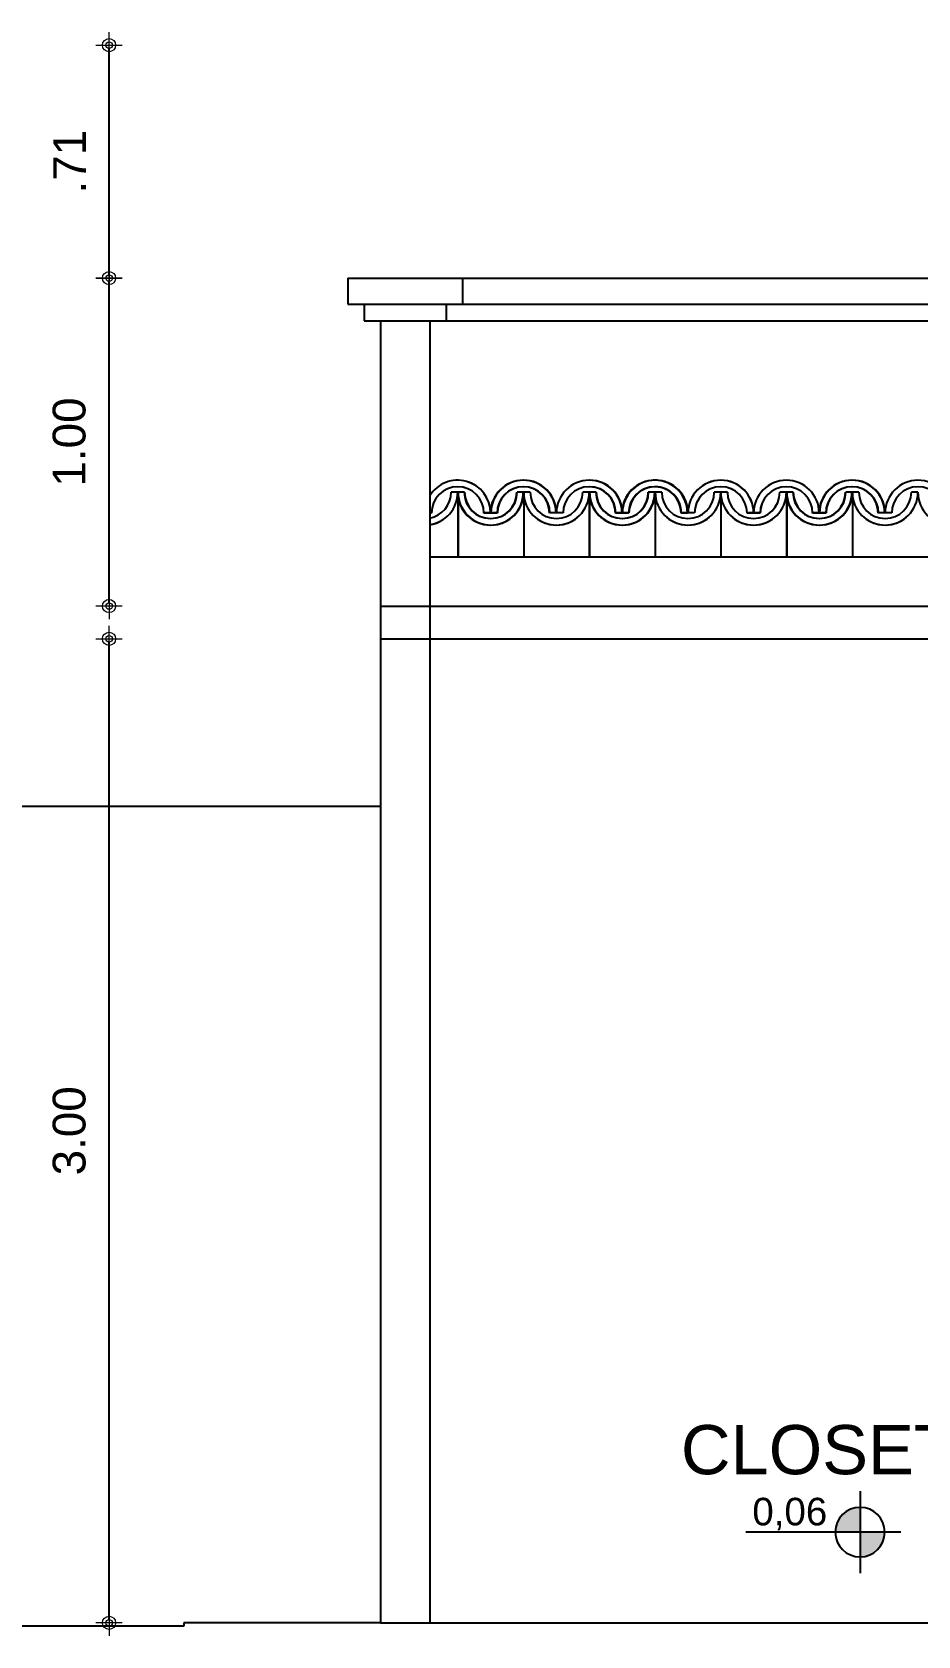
# Model space of a CAD drawing. Header units: millimetres. Extents: x 3724 to 8454, y 143 to 322.
# Drawn here: x 3736.615 to 3739.316, y 145.915 to 150.805 of the extents above; entities that cross this region are included whole.
import ezdxf

# ---------------------------------------------------------------- set-up
doc = ezdxf.new("R2010")
doc.units = ezdxf.units.MM
doc.header["$LTSCALE"] = 20
for name, color, linetype in [('A-PEN-08', 8, 'Continuous'), ('A-PEN-B', 5, 'Continuous'), ('A-PEN-C', 4, 'Continuous'), ('A-PEN-R', 1, 'Continuous'), ('BANHEIRO', 6, 'Continuous'), ('L-Texto', 30, 'Continuous'), ('NIVEIS', 1, 'Continuous')]:
    doc.layers.add(name, color=color, linetype=linetype)
doc.layers.add('COTAS', color=53, linetype='Continuous', lineweight=9)
doc.styles.add('CARIMBO_DADOS', font='arial.ttf', dxfattribs={"height": 0.1})
doc.styles.get("Standard").update_dxf_attribs({"font": 'ARIALUNI.TTF', "height": 0.3})
doc.styles.add('T20', font='PORT2', dxfattribs={"height": 0.2})
doc.styles.add('TEXT', font='arial.ttf')
doc.dimstyles.get("Standard").update_dxf_attribs({"dimtxt": 0.18, "dimasz": 0.18, "dimexe": 0.18, "dimexo": 0.0625, "dimgap": 0.09, "dimtad": 0, "dimtih": 1, "dimtoh": 1, "dimdec": 4, "dimzin": 0, "dimdsep": 46, "dimtxsty": 'Standard', "dimcen": 0.09, "dimadec": 0, "dimazin": 0, "dimtfac": 1, "dimtdec": 4, "dimtofl": 0, "dimtmove": 0, "dimatfit": 3, "dimfxl": 1, "dimtolj": 1, "dimtzin": 0, "dimarcsym": 0})

# ---------------------------------------------------------------- blocks, each defined once
blk = doc.blocks.new('cotas')
at = {"layer": 'L-Texto'}
h = blk.add_hatch(color=6, dxfattribs=at)
h.paths.add_polyline_path([(0.135, 0, 0.414214), (0, 0.135), (0, 0)])
h.paths.add_polyline_path([(0, 0), (-0.135, 0, 0.414214), (0, -0.135)])
for p, q in [((0, 0.2226), (0, -0.2226)), ((-0.2226, 0), (0.621, 0))]:
    blk.add_line(p, q, dxfattribs=at)
blk.add_circle((0, 0), 0.135, dxfattribs=at)
at = {"layer": 'L-Texto', "color": 6, "style": 'T20'}
blk.add_attdef('COTA', (0.1674, 0.0378), '', height=0.15, dxfattribs=at)
blk = doc.blocks.new('CIRCULOS')
at = {"layer": 'COTAS'}
for p, q in [((-4, 0), (4, 0)), ((0, 4), (0, -4))]:
    blk.add_line(p, q, dxfattribs=at)
for radius in [2, 1]:
    blk.add_circle((0, 0), radius, dxfattribs=at)
blk = doc.blocks.new('*D566')
at = {"layer": 'A-PEN-08', "color": 8, "lineweight": -2, "ltscale": 0.05}
blk.add_line((3736.8493, 145.9646), (3736.8493, 148.9446), dxfattribs=at)
at = {"layer": 'Defpoints', "color": 0, "ltscale": 0.05}
for p in [(3736.8493, 148.9546), (3737.8271, 148.9546), (3737.8271, 145.9546)]:
    blk.add_point(p, dxfattribs=at)
at = {"layer": 'A-PEN-08', "color": 8, "lineweight": -2, "ltscale": 0.05, "xscale": 0.01, "yscale": 0.01, "zscale": 0.01}
for p, rotation in [((3736.8493, 148.9546), 90), ((3736.8493, 145.9546), 270)]:
    blk.add_blockref('CIRCULOS', p, dxfattribs=dict(at, rotation=rotation))
at = {"layer": 'A-PEN-08', "color": 230, "ltscale": 0.05, "insert": (3736.7282, 147.4546), "char_height": 0.1, "attachment_point": 5, "rotation": 90, "style": 'CARIMBO_DADOS'}
blk.add_mtext('\\A1;3.00', dxfattribs=at)
blk = doc.blocks.new('*D567')
at = {"layer": 'A-PEN-08', "color": 8, "lineweight": -2, "ltscale": 0.05}
blk.add_line((3736.8493, 149.0646), (3736.8493, 150.0446), dxfattribs=at)
at = {"layer": 'Defpoints', "color": 0, "ltscale": 0.05}
for p in [(3736.8493, 150.0546), (3737.5771, 150.0546), (3737.8271, 149.0546)]:
    blk.add_point(p, dxfattribs=at)
at = {"layer": 'A-PEN-08', "color": 8, "lineweight": -2, "ltscale": 0.05, "xscale": 0.01, "yscale": 0.01, "zscale": 0.01}
for p, rotation in [((3736.8493, 150.0546), 90), ((3736.8493, 149.0546), 270)]:
    blk.add_blockref('CIRCULOS', p, dxfattribs=dict(at, rotation=rotation))
at = {"layer": 'A-PEN-08', "color": 230, "ltscale": 0.05, "insert": (3736.7282, 149.5546), "char_height": 0.1, "attachment_point": 5, "rotation": 90, "style": 'CARIMBO_DADOS'}
blk.add_mtext('\\A1;1.00', dxfattribs=at)
blk = doc.blocks.new('*D570')
at = {"layer": 'A-PEN-B', "color": 8, "lineweight": -2, "ltscale": 0.05}
blk.add_line((3736.8493, 150.0646), (3736.8493, 150.7546), dxfattribs=at)
at = {"layer": 'Defpoints', "color": 0, "ltscale": 0.05}
for p in [(3736.8493, 150.7646), (3742.0771, 150.7646), (3737.5771, 150.0546)]:
    blk.add_point(p, dxfattribs=at)
at = {"layer": 'A-PEN-B', "color": 8, "lineweight": -2, "ltscale": 0.05, "xscale": 0.01, "yscale": 0.01, "zscale": 0.01}
for p, rotation in [((3736.8493, 150.7646), 90), ((3736.8493, 150.0546), 270)]:
    blk.add_blockref('CIRCULOS', p, dxfattribs=dict(at, rotation=rotation))
at = {"layer": 'A-PEN-B', "color": 230, "ltscale": 0.05, "insert": (3736.7291, 150.4096), "char_height": 0.1, "attachment_point": 5, "rotation": 90, "style": 'CARIMBO_DADOS'}
blk.add_mtext('\\A1;.71', dxfattribs=at)
blk = doc.blocks.new('*D571')
at = {"layer": 'A-PEN-08', "color": 8, "lineweight": -2, "ltscale": 0.05}
blk.add_line((3736.8493, 145.9646), (3736.8493, 148.9446), dxfattribs=at)
at = {"layer": 'Defpoints', "color": 0, "ltscale": 0.05}
for p in [(3736.8493, 148.9546), (3737.8271, 148.9546), (3737.8271, 145.9546)]:
    blk.add_point(p, dxfattribs=at)
at = {"layer": 'A-PEN-08', "color": 8, "lineweight": -2, "ltscale": 0.05, "xscale": 0.01, "yscale": 0.01, "zscale": 0.01}
for p, rotation in [((3736.8493, 148.9546), 90), ((3736.8493, 145.9546), 270)]:
    blk.add_blockref('CIRCULOS', p, dxfattribs=dict(at, rotation=rotation))
at = {"layer": 'A-PEN-08', "color": 230, "ltscale": 0.05, "insert": (3736.7282, 147.4546), "char_height": 0.1, "attachment_point": 5, "rotation": 90, "style": 'CARIMBO_DADOS'}
blk.add_mtext('\\A1;3.00', dxfattribs=at)
blk = doc.blocks.new('*D572')
at = {"layer": 'A-PEN-08', "color": 8, "lineweight": -2, "ltscale": 0.05}
blk.add_line((3736.8493, 149.0646), (3736.8493, 150.0446), dxfattribs=at)
at = {"layer": 'Defpoints', "color": 0, "ltscale": 0.05}
for p in [(3736.8493, 150.0546), (3737.5771, 150.0546), (3737.8271, 149.0546)]:
    blk.add_point(p, dxfattribs=at)
at = {"layer": 'A-PEN-08', "color": 8, "lineweight": -2, "ltscale": 0.05, "xscale": 0.01, "yscale": 0.01, "zscale": 0.01}
for p, rotation in [((3736.8493, 150.0546), 90), ((3736.8493, 149.0546), 270)]:
    blk.add_blockref('CIRCULOS', p, dxfattribs=dict(at, rotation=rotation))
at = {"layer": 'A-PEN-08', "color": 230, "ltscale": 0.05, "insert": (3736.7282, 149.5546), "char_height": 0.1, "attachment_point": 5, "rotation": 90, "style": 'CARIMBO_DADOS'}
blk.add_mtext('\\A1;1.00', dxfattribs=at)
blk = doc.blocks.new('*D575')
at = {"layer": 'A-PEN-B', "color": 8, "lineweight": -2, "ltscale": 0.05}
blk.add_line((3736.8493, 150.0646), (3736.8493, 150.7546), dxfattribs=at)
at = {"layer": 'Defpoints', "color": 0, "ltscale": 0.05}
for p in [(3736.8493, 150.7646), (3742.0771, 150.7646), (3737.5771, 150.0546)]:
    blk.add_point(p, dxfattribs=at)
at = {"layer": 'A-PEN-B', "color": 8, "lineweight": -2, "ltscale": 0.05, "xscale": 0.01, "yscale": 0.01, "zscale": 0.01}
for p, rotation in [((3736.8493, 150.7646), 90), ((3736.8493, 150.0546), 270)]:
    blk.add_blockref('CIRCULOS', p, dxfattribs=dict(at, rotation=rotation))
at = {"layer": 'A-PEN-B', "color": 230, "ltscale": 0.05, "insert": (3736.7291, 150.4096), "char_height": 0.1, "attachment_point": 5, "rotation": 90, "style": 'CARIMBO_DADOS'}
blk.add_mtext('\\A1;.71', dxfattribs=at)

msp = doc.modelspace()

# ---------------------------------------------------------------- linework, layer by layer
at = {"layer": 'A-PEN-08', "ltscale": 0.05}
for p, q in [((3737.9125, 149.3983), (3737.9125, 149.2046)), ((3737.9125, 149.3983), (3737.9125, 149.2046)), ((3737.9137, 149.3975), (3737.9137, 149.2046)), ((3737.9137, 149.3975), (3737.9137, 149.2046)), ((3738.1137, 149.3993), (3738.1137, 149.2046)), ((3738.1137, 149.3993), (3738.1137, 149.2046)), ((3738.3137, 149.3983), (3738.3137, 149.2046)), ((3738.3137, 149.3983), (3738.3137, 149.2046)), ((3738.3148, 149.3992), (3738.3148, 149.2046)), ((3738.3148, 149.3992), (3738.3148, 149.2046)), ((3738.5148, 149.3993), (3738.5148, 149.2046)), ((3738.5148, 149.3993), (3738.5148, 149.2046)), ((3738.5148, 149.3983), (3738.5148, 149.2046)), ((3738.5148, 149.3983), (3738.5148, 149.2046)), ((3738.5148, 149.3975), (3738.5148, 149.2046)), ((3738.5148, 149.3975), (3738.5148, 149.2046)), ((3738.7148, 149.3993), (3738.7148, 149.2046)), ((3738.7148, 149.3993), (3738.7148, 149.2046)), ((3738.7148, 149.3983), (3738.7148, 149.2046)), ((3738.7148, 149.3983), (3738.7148, 149.2046)), ((3738.9147, 149.3983), (3738.9147, 149.2046)), ((3738.9147, 149.3983), (3738.9147, 149.2046)), ((3738.9159, 149.3975), (3738.9159, 149.2046)), ((3738.9159, 149.3975), (3738.9159, 149.2046)), ((3739.1159, 149.3993), (3739.1159, 149.2046)), ((3739.1159, 149.3993), (3739.1159, 149.2046)), ((3737.8271, 149.2046), (3742.1771, 149.2046)), ((3737.8271, 149.2046), (3742.1771, 149.2046)), ((3730.8271, 148.4446), (3737.6771, 148.4446))]:
    msp.add_line(p, q, dxfattribs=at)
at = {"layer": 'A-PEN-B', "color": 3, "ltscale": 0.05}
for p, q in [((3737.5771, 150.0546), (3737.5771, 149.9746)), ((3737.5771, 150.0546), (3737.9271, 150.0546)), ((3737.5771, 150.0546), (3737.5771, 149.9746)), ((3737.5771, 150.0546), (3737.9271, 150.0546)), ((3737.9271, 150.0546), (3737.9271, 149.9746)), ((3737.9271, 150.0546), (3737.9271, 149.9746)), ((3737.5771, 149.9746), (3737.9271, 149.9746)), ((3737.5771, 149.9746), (3737.9271, 149.9746)), ((3737.6271, 149.9746), (3737.6271, 149.9246)), ((3737.6271, 149.9746), (3737.6271, 149.9246)), ((3737.8771, 149.9746), (3737.8771, 149.9246)), ((3737.8771, 149.9746), (3737.8771, 149.9246)), ((3737.6271, 149.9246), (3737.8771, 149.9246)), ((3737.6271, 149.9246), (3737.8771, 149.9246))]:
    msp.add_line(p, q, dxfattribs=at)
at = {"layer": 'A-PEN-B', "ltscale": 0.05}
for p, q in [((3737.6771, 149.9246), (3737.6771, 145.9546)), ((3737.6771, 149.9246), (3737.6771, 145.9546)), ((3737.8271, 149.9246), (3737.8271, 145.9546)), ((3737.8271, 149.9246), (3737.8271, 145.9546)), ((3737.6771, 149.0546), (3742.3271, 149.0546)), ((3737.6771, 149.0546), (3742.3271, 149.0546)), ((3737.6771, 148.9546), (3742.3271, 148.9546)), ((3737.6771, 148.9546), (3742.3271, 148.9546))]:
    msp.add_line(p, q, dxfattribs=at)
at = {"layer": 'A-PEN-C', "ltscale": 0.05}
for p, q in [((3737.9271, 150.0546), (3742.1771, 150.0546)), ((3737.9271, 150.0546), (3742.1771, 150.0546)), ((3737.9271, 149.9746), (3742.1771, 149.9746)), ((3737.9271, 149.9746), (3742.1771, 149.9746)), ((3737.8771, 149.9246), (3742.1771, 149.9246)), ((3737.8771, 149.9246), (3742.1771, 149.9246))]:
    msp.add_line(p, q, dxfattribs=at)
at = {"layer": 'A-PEN-R', "ltscale": 0.3}
for p, q in [((3737.0771, 145.9446), (3730.6771, 145.9446)), ((3737.0771, 145.9446), (3730.6771, 145.9446)), ((3737.6771, 145.9546), (3737.0771, 145.9546)), ((3737.0771, 145.9546), (3737.0771, 145.9446)), ((3737.6771, 145.9546), (3737.0771, 145.9546)), ((3737.0771, 145.9546), (3737.0771, 145.9446)), ((3737.6771, 145.9546), (3742.1771, 145.9546)), ((3737.6771, 145.9546), (3742.1771, 145.9546))]:
    msp.add_line(p, q, dxfattribs=at)
at = {"layer": 'BANHEIRO', "ltscale": 0.05}
for p, q in [((3737.9125, 149.4014), (3737.8925, 149.4014)), ((3737.9125, 149.4014), (3737.8925, 149.4014)), ((3737.9125, 149.4014), (3737.8925, 149.4014)), ((3737.9125, 149.4014), (3737.8925, 149.4014)), ((3737.9325, 149.4014), (3737.9125, 149.4014)), ((3737.9325, 149.4014), (3737.9125, 149.4014)), ((3737.9325, 149.4014), (3737.9125, 149.4014)), ((3737.9325, 149.4014), (3737.9125, 149.4014)), ((3737.9336, 149.4014), (3737.9136, 149.4014)), ((3737.9336, 149.4014), (3737.9136, 149.4014)), ((3737.9337, 149.4014), (3737.9137, 149.4014)), ((3737.9337, 149.4014), (3737.9137, 149.4014)), ((3738.1136, 149.4014), (3738.0936, 149.4014)), ((3738.1136, 149.4014), (3738.0936, 149.4014)), ((3738.1336, 149.4014), (3738.1136, 149.4014)), ((3738.1336, 149.4014), (3738.1136, 149.4014)), ((3738.3136, 149.4014), (3738.2936, 149.4014)), ((3738.3136, 149.4014), (3738.2936, 149.4014)), ((3738.3337, 149.4014), (3738.3137, 149.4014)), ((3738.3337, 149.4014), (3738.3137, 149.4014)), ((3738.3347, 149.4015), (3738.3147, 149.4015)), ((3738.3347, 149.4015), (3738.3147, 149.4015)), ((3738.5135, 149.4014), (3738.4935, 149.4014)), ((3738.5135, 149.4014), (3738.4935, 149.4014)), ((3738.5147, 149.4015), (3738.4947, 149.4015)), ((3738.5147, 149.4015), (3738.4947, 149.4015)), ((3738.5335, 149.4014), (3738.5135, 149.4014)), ((3738.5335, 149.4014), (3738.5135, 149.4014)), ((3738.5347, 149.4014), (3738.5147, 149.4014)), ((3738.5347, 149.4014), (3738.5147, 149.4014)), ((3738.5347, 149.4014), (3738.5147, 149.4014)), ((3738.5347, 149.4014), (3738.5147, 149.4014)), ((3738.5347, 149.4014), (3738.5147, 149.4014)), ((3738.5347, 149.4014), (3738.5147, 149.4014)), ((3738.5348, 149.4014), (3738.5148, 149.4014)), ((3738.5348, 149.4014), (3738.5148, 149.4014)), ((3738.7147, 149.4014), (3738.6947, 149.4014)), ((3738.7147, 149.4014), (3738.6947, 149.4014)), ((3738.7147, 149.4014), (3738.6947, 149.4014)), ((3738.7147, 149.4014), (3738.6947, 149.4014)), ((3738.7347, 149.4014), (3738.7147, 149.4014)), ((3738.7347, 149.4014), (3738.7147, 149.4014)), ((3738.7348, 149.4014), (3738.7148, 149.4014)), ((3738.7348, 149.4014), (3738.7148, 149.4014)), ((3738.9147, 149.4014), (3738.8947, 149.4014)), ((3738.9147, 149.4014), (3738.8947, 149.4014)), ((3738.9147, 149.4014), (3738.8947, 149.4014)), ((3738.9147, 149.4014), (3738.8947, 149.4014)), ((3738.9347, 149.4014), (3738.9147, 149.4014)), ((3738.9347, 149.4014), (3738.9147, 149.4014)), ((3738.9347, 149.4014), (3738.9147, 149.4014)), ((3738.9347, 149.4014), (3738.9147, 149.4014)), ((3738.9358, 149.4014), (3738.9158, 149.4014)), ((3738.9358, 149.4014), (3738.9158, 149.4014)), ((3738.9359, 149.4014), (3738.9159, 149.4014)), ((3738.9359, 149.4014), (3738.9159, 149.4014)), ((3739.1158, 149.4014), (3739.0958, 149.4014)), ((3739.1158, 149.4014), (3739.0958, 149.4014)), ((3739.1358, 149.4014), (3739.1158, 149.4014)), ((3739.1358, 149.4014), (3739.1158, 149.4014)), ((3739.3158, 149.4014), (3739.2958, 149.4014)), ((3739.3158, 149.4014), (3739.2958, 149.4014)), ((3737.8325, 149.3383), (3737.8271, 149.3383)), ((3737.8325, 149.3383), (3737.8271, 149.3383)), ((3737.8325, 149.3382), (3737.8271, 149.3382)), ((3737.8325, 149.3382), (3737.8271, 149.3382)), ((3738.0125, 149.3382), (3737.9925, 149.3382)), ((3738.0125, 149.3382), (3737.9925, 149.3382)), ((3738.0125, 149.3382), (3737.9925, 149.3382)), ((3738.0125, 149.3382), (3737.9925, 149.3382)), ((3738.0137, 149.3383), (3737.9937, 149.3383)), ((3738.0137, 149.3383), (3737.9937, 149.3383)), ((3738.0325, 149.3382), (3738.0125, 149.3382)), ((3738.0325, 149.3382), (3738.0125, 149.3382)), ((3738.0196, 149.3383), (3738.0136, 149.3383)), ((3738.0336, 149.3383), (3738.0136, 149.3383)), ((3738.0196, 149.3383), (3738.0136, 149.3383)), ((3738.0336, 149.3383), (3738.0136, 149.3383)), ((3738.2136, 149.3383), (3738.1936, 149.3383)), ((3738.2136, 149.3383), (3738.1936, 149.3383)), ((3738.2196, 149.3383), (3738.2136, 149.3383)), ((3738.2337, 149.3383), (3738.2136, 149.3383)), ((3738.2196, 149.3383), (3738.2136, 149.3383)), ((3738.2337, 149.3383), (3738.2136, 149.3383)), ((3738.4137, 149.3382), (3738.3937, 149.3382)), ((3738.4137, 149.3382), (3738.3937, 149.3382)), ((3738.4147, 149.3383), (3738.3947, 149.3383)), ((3738.4147, 149.3383), (3738.3947, 149.3383)), ((3738.4336, 149.3382), (3738.4136, 149.3382)), ((3738.4336, 149.3382), (3738.4136, 149.3382)), ((3738.4207, 149.3383), (3738.4147, 149.3383)), ((3738.4348, 149.3383), (3738.4147, 149.3383)), ((3738.4207, 149.3383), (3738.4147, 149.3383)), ((3738.4348, 149.3383), (3738.4147, 149.3383)), ((3738.6135, 149.3382), (3738.5935, 149.3382)), ((3738.6135, 149.3382), (3738.5935, 149.3382)), ((3738.6147, 149.3383), (3738.5947, 149.3383)), ((3738.6147, 149.3383), (3738.5947, 149.3383)), ((3738.6147, 149.3383), (3738.5947, 149.3383)), ((3738.6147, 149.3383), (3738.5947, 149.3383)), ((3738.6148, 149.3383), (3738.5948, 149.3383)), ((3738.6148, 149.3383), (3738.5948, 149.3383)), ((3738.6207, 149.3383), (3738.6147, 149.3383)), ((3738.6348, 149.3383), (3738.6147, 149.3383)), ((3738.6207, 149.3383), (3738.6147, 149.3383)), ((3738.6347, 149.3383), (3738.6147, 149.3383)), ((3738.6207, 149.3383), (3738.6147, 149.3383)), ((3738.6348, 149.3383), (3738.6147, 149.3383)), ((3738.6207, 149.3383), (3738.6147, 149.3383)), ((3738.6347, 149.3383), (3738.6147, 149.3383)), ((3738.8147, 149.3383), (3738.7947, 149.3383)), ((3738.8147, 149.3383), (3738.7947, 149.3383)), ((3738.8148, 149.3382), (3738.7948, 149.3382)), ((3738.8148, 149.3382), (3738.7948, 149.3382)), ((3738.8207, 149.3383), (3738.8147, 149.3383)), ((3738.8347, 149.3383), (3738.8147, 149.3383)), ((3738.8207, 149.3383), (3738.8147, 149.3383)), ((3738.8347, 149.3383), (3738.8147, 149.3383)), ((3738.8347, 149.3382), (3738.8147, 149.3382)), ((3738.8347, 149.3382), (3738.8147, 149.3382)), ((3739.0147, 149.3382), (3738.9947, 149.3382)), ((3739.0147, 149.3382), (3738.9947, 149.3382)), ((3739.0147, 149.3382), (3738.9947, 149.3382)), ((3739.0147, 149.3382), (3738.9947, 149.3382)), ((3739.0159, 149.3383), (3738.9959, 149.3383)), ((3739.0159, 149.3383), (3738.9959, 149.3383)), ((3739.0347, 149.3382), (3739.0147, 149.3382)), ((3739.0347, 149.3382), (3739.0147, 149.3382)), ((3739.0218, 149.3383), (3739.0158, 149.3383)), ((3739.0358, 149.3383), (3739.0158, 149.3383)), ((3739.0218, 149.3383), (3739.0158, 149.3383)), ((3739.0358, 149.3383), (3739.0158, 149.3383)), ((3739.2158, 149.3383), (3739.1958, 149.3383)), ((3739.2158, 149.3383), (3739.1958, 149.3383)), ((3739.2218, 149.3383), (3739.2158, 149.3383)), ((3739.2359, 149.3383), (3739.2158, 149.3383)), ((3739.2218, 149.3383), (3739.2158, 149.3383)), ((3739.2359, 149.3383), (3739.2158, 149.3383))]:
    msp.add_line(p, q, dxfattribs=at)
for centre, radius, start, end in [((3738.0261, 149.3676), 0.1, 180, 180), ((3738.0261, 149.3676), 0.1, 180, 180), ((3738.0261, 149.3676), 0.1, 180, 180), ((3738.0261, 149.3676), 0.1, 180, 180), ((3738.6272, 149.3676), 0.1, 180, 180), ((3738.6272, 149.3676), 0.1, 180, 180), ((3738.6272, 149.3676), 0.1, 180, 180), ((3738.6272, 149.3676), 0.1, 180, 180), ((3739.0283, 149.3676), 0.1, 180, 180), ((3739.0283, 149.3676), 0.1, 180, 180), ((3739.0283, 149.3676), 0.1, 180, 180), ((3739.0283, 149.3676), 0.1, 180, 180), ((3737.9125, 149.3382), 0.1, 0, 148.6363), ((3737.9125, 149.3382), 0.1, 0, 148.666), ((3737.9125, 149.3382), 0.1, 0, 148.6363), ((3737.9125, 149.3382), 0.1, 0, 148.666), ((3737.8125, 149.4014), 0.08, 280.5241, 0), ((3737.8125, 149.4014), 0.1, 278.4021, 0), ((3737.8125, 149.4014), 0.08, 280.4849, 0), ((3737.8125, 149.4014), 0.1, 278.3709, 0), ((3737.8125, 149.4014), 0.08, 280.5437, 0), ((3737.8125, 149.4014), 0.1, 278.4176, 0), ((3737.8125, 149.4014), 0.08, 280.5241, 0), ((3737.8125, 149.4014), 0.1, 278.4021, 0), ((3737.8125, 149.4014), 0.08, 280.4849, 0), ((3737.8125, 149.4014), 0.1, 278.3709, 0), ((3737.8125, 149.4014), 0.08, 280.5437, 0), ((3737.8125, 149.4014), 0.1, 278.4176, 0), ((3737.9125, 149.3382), 0.08, 0, 180), ((3737.9125, 149.3382), 0.08, 0, 179.9573), ((3737.9125, 149.3382), 0.08, 0, 180), ((3737.9125, 149.3382), 0.08, 0, 179.9573), ((3738.0125, 149.4014), 0.1, 180, 0), ((3738.0125, 149.4014), 0.1, 180, 0), ((3738.0125, 149.4014), 0.1, 180, 0), ((3738.0125, 149.4014), 0.1, 180, 0), ((3738.0136, 149.4014), 0.1, 180, 0), ((3738.0136, 149.4014), 0.1, 180, 0), ((3738.0125, 149.4014), 0.08, 180, 0), ((3738.0125, 149.4014), 0.08, 180, 0), ((3738.0125, 149.4014), 0.08, 180, 0), ((3738.0125, 149.4014), 0.08, 180, 0), ((3738.0136, 149.4014), 0.08, 180, 0), ((3738.0136, 149.4014), 0.08, 180, 0), ((3738.1125, 149.3382), 0.1, 0, 180), ((3738.1125, 149.3382), 0.1, 0, 180), ((3738.1136, 149.3383), 0.1, 0, 180), ((3738.1136, 149.3383), 0.1, 0, 180), ((3738.1125, 149.3382), 0.08, 0, 180), ((3738.1125, 149.3382), 0.08, 0, 180), ((3738.1136, 149.3383), 0.08, 0, 180), ((3738.1136, 149.3383), 0.08, 0, 180), ((3738.2136, 149.4014), 0.1, 180, 0), ((3738.2136, 149.4014), 0.1, 180, 0), ((3738.2136, 149.4014), 0.08, 180, 0), ((3738.2136, 149.4014), 0.08, 180, 0), ((3738.3137, 149.3382), 0.1, 0, 179.9658), ((3738.3137, 149.3382), 0.1, 0, 179.9658), ((3738.3137, 149.3382), 0.08, 0, 179.9573), ((3738.3137, 149.3382), 0.08, 0, 179.9573), ((3738.2148, 149.4208), 0.1, 348.8426, 348.9055), ((3738.2148, 149.4208), 0.1, 348.8426, 348.9055), ((3738.4136, 149.4014), 0.1, 180, 0), ((3738.4136, 149.4014), 0.1, 180, 0), ((3738.4137, 149.4014), 0.1, 180, 0), ((3738.4137, 149.4014), 0.1, 180, 0), ((3738.4147, 149.4015), 0.1, 180, 0), ((3738.4147, 149.4015), 0.1, 180, 0), ((3738.3147, 149.3383), 0.1, 0, 89.3853), ((3738.3147, 149.3383), 0.1, 0, 89.3853), ((3738.3147, 149.3383), 0.08, 0, 89.2316), ((3738.3147, 149.3383), 0.08, 0, 89.2316), ((3738.4136, 149.4014), 0.08, 180, 0), ((3738.4136, 149.4014), 0.08, 180, 0), ((3738.4137, 149.4014), 0.08, 180, 0), ((3738.4137, 149.4014), 0.08, 180, 0), ((3738.4147, 149.4015), 0.08, 180, 0), ((3738.4147, 149.4015), 0.08, 180, 0), ((3738.5136, 149.3382), 0.1, 0, 180), ((3738.5136, 149.3382), 0.1, 0, 180), ((3738.5148, 149.3383), 0.1, 0, 179.9658), ((3738.5148, 149.3383), 0.1, 0, 179.9658), ((3738.5136, 149.3382), 0.08, 0, 180), ((3738.5136, 149.3382), 0.08, 0, 180), ((3738.5148, 149.3383), 0.08, 0, 179.9573), ((3738.5148, 149.3383), 0.08, 0, 179.9573), ((3738.5135, 149.3382), 0.1, 0, 114.1599), ((3738.5135, 149.3382), 0.1, 0, 114.1599), ((3738.5135, 149.3382), 0.08, 0, 120.7709), ((3738.5135, 149.3382), 0.08, 0, 120.7709), ((3738.4135, 149.4014), 0.08, 317.5948, 0), ((3738.4135, 149.4014), 0.1, 306.2078, 0), ((3738.4136, 149.4014), 0.08, 317.5377, 0), ((3738.4136, 149.4014), 0.1, 306.1696, 0), ((3738.4135, 149.4014), 0.08, 317.5948, 0), ((3738.4135, 149.4014), 0.1, 306.2078, 0), ((3738.4136, 149.4014), 0.08, 317.5377, 0), ((3738.4136, 149.4014), 0.1, 306.1696, 0), ((3738.4147, 149.4208), 0.1, 348.8426, 348.9055), ((3738.4147, 149.4208), 0.1, 348.8426, 348.9055), ((3738.6147, 149.4014), 0.1, 180, 0), ((3738.6147, 149.4014), 0.1, 180, 0), ((3738.6147, 149.4014), 0.1, 180, 0), ((3738.6147, 149.4014), 0.1, 180, 0), ((3738.5147, 149.3383), 0.1, 0, 89.3853), ((3738.5147, 149.3383), 0.1, 0, 89.3853), ((3738.5147, 149.3383), 0.08, 0, 89.2316), ((3738.5147, 149.3383), 0.08, 0, 89.2316), ((3738.6147, 149.4014), 0.08, 180, 0), ((3738.6147, 149.4014), 0.08, 180, 0), ((3738.6147, 149.4014), 0.08, 180, 0), ((3738.6147, 149.4014), 0.08, 180, 0), ((3738.7147, 149.3383), 0.1, 0, 180), ((3738.7147, 149.3383), 0.1, 0, 180), ((3738.7148, 149.3382), 0.1, 0, 179.9658), ((3738.7148, 149.3382), 0.1, 0, 179.9658), ((3738.7147, 149.3383), 0.08, 0, 180), ((3738.7147, 149.3383), 0.08, 0, 180), ((3738.7148, 149.3382), 0.08, 0, 179.9573), ((3738.7148, 149.3382), 0.08, 0, 179.9573), ((3738.8147, 149.4014), 0.1, 180, 0), ((3738.8147, 149.4014), 0.1, 180, 0), ((3738.8147, 149.4014), 0.1, 180, 0), ((3738.8147, 149.4014), 0.1, 180, 0), ((3738.8148, 149.4014), 0.1, 180, 0), ((3738.8148, 149.4014), 0.1, 180, 0), ((3738.8147, 149.4014), 0.08, 180, 0), ((3738.8147, 149.4014), 0.08, 180, 0), ((3738.8147, 149.4014), 0.08, 180, 0), ((3738.8147, 149.4014), 0.08, 180, 0), ((3738.8148, 149.4014), 0.08, 180, 0), ((3738.8148, 149.4014), 0.08, 180, 0), ((3738.9147, 149.3382), 0.1, 0, 180), ((3738.9147, 149.3382), 0.1, 0, 179.9658), ((3738.9147, 149.3382), 0.1, 0, 180), ((3738.9147, 149.3382), 0.1, 0, 179.9658), ((3738.9147, 149.3382), 0.08, 0, 180), ((3738.9147, 149.3382), 0.08, 0, 179.9573), ((3738.9147, 149.3382), 0.08, 0, 180), ((3738.9147, 149.3382), 0.08, 0, 179.9573), ((3739.0147, 149.4014), 0.1, 180, 0), ((3739.0147, 149.4014), 0.1, 180, 0), ((3739.0147, 149.4014), 0.1, 180, 0), ((3739.0147, 149.4014), 0.1, 180, 0), ((3739.0158, 149.4014), 0.1, 180, 0), ((3739.0158, 149.4014), 0.1, 180, 0), ((3739.0147, 149.4014), 0.08, 180, 0), ((3739.0147, 149.4014), 0.08, 180, 0), ((3739.0147, 149.4014), 0.08, 180, 0), ((3739.0147, 149.4014), 0.08, 180, 0), ((3739.0158, 149.4014), 0.08, 180, 0), ((3739.0158, 149.4014), 0.08, 180, 0), ((3739.1147, 149.3382), 0.1, 0, 180), ((3739.1147, 149.3382), 0.1, 0, 180), ((3739.1158, 149.3383), 0.1, 0, 180), ((3739.1158, 149.3383), 0.1, 0, 180), ((3739.1147, 149.3382), 0.08, 0, 180), ((3739.1147, 149.3382), 0.08, 0, 180), ((3739.1158, 149.3383), 0.08, 0, 180), ((3739.1158, 149.3383), 0.08, 0, 180), ((3739.2158, 149.4014), 0.1, 180, 0), ((3739.2158, 149.4014), 0.1, 180, 0), ((3739.2158, 149.4014), 0.08, 180, 0), ((3739.2158, 149.4014), 0.08, 180, 0), ((3739.3159, 149.3382), 0.1, 0, 179.9658), ((3739.3159, 149.3382), 0.1, 0, 179.9658), ((3739.3159, 149.3382), 0.08, 0, 179.9573), ((3739.3159, 149.3382), 0.08, 0, 179.9573), ((3739.217, 149.4208), 0.1, 348.8426, 348.9055), ((3739.217, 149.4208), 0.1, 348.8426, 348.9055), ((3739.4158, 149.4014), 0.1, 180, 0), ((3739.4158, 149.4014), 0.1, 180, 0), ((3737.8125, 149.4014), 0.1, 278.4176, 310.7469), ((3737.8125, 149.4014), 0.1, 278.4176, 310.7469), ((3737.8125, 149.4014), 0.1, 278.6269, 310.7469), ((3737.8125, 149.4014), 0.1, 278.6269, 310.7469), ((3738.0136, 149.4014), 0.1, 229.2531, 310.7469), ((3738.0136, 149.4014), 0.1, 229.2531, 310.7469), ((3738.0125, 149.4014), 0.1, 278.6269, 310.7469), ((3738.0125, 149.4014), 0.1, 278.6269, 310.7469), ((3738.2136, 149.4014), 0.1, 229.2531, 310.7469), ((3738.2136, 149.4014), 0.1, 229.2531, 310.7469), ((3738.4147, 149.4015), 0.1, 229.2531, 310.7469), ((3738.4147, 149.4015), 0.1, 229.2531, 310.7469), ((3738.4136, 149.4014), 0.1, 278.6269, 310.7469), ((3738.4136, 149.4014), 0.1, 278.6269, 310.7469), ((3738.4135, 149.4014), 0.1, 306.2078, 310.7469), ((3738.4135, 149.4014), 0.1, 306.2078, 310.7469), ((3738.6147, 149.4014), 0.1, 229.2531, 310.7469), ((3738.6147, 149.4014), 0.1, 229.2531, 310.7469), ((3738.6147, 149.4014), 0.1, 229.2531, 310.7469), ((3738.6147, 149.4014), 0.1, 229.2531, 310.7469), ((3738.8147, 149.4014), 0.1, 229.2531, 310.7469), ((3738.8147, 149.4014), 0.1, 229.2531, 310.7469), ((3738.8147, 149.4014), 0.1, 278.6269, 310.7469), ((3738.8147, 149.4014), 0.1, 278.6269, 310.7469), ((3739.0158, 149.4014), 0.1, 229.2531, 310.7469), ((3739.0158, 149.4014), 0.1, 229.2531, 310.7469), ((3739.0147, 149.4014), 0.1, 278.6269, 310.7469), ((3739.0147, 149.4014), 0.1, 278.6269, 310.7469), ((3739.2158, 149.4014), 0.1, 229.2531, 310.7469), ((3739.2158, 149.4014), 0.1, 229.2531, 310.7469)]:
    msp.add_arc(centre, radius, start, end, dxfattribs=at)

# ---------------------------------------------------------------- block references
at = {"layer": 'NIVEIS', "color": 1}
ref = msp.add_blockref('cotas', (3739.1393, 146.231), dxfattribs=dict(at, xscale=-0.5599999999976717, yscale=0.5599999999976717, zscale=0.5599999999976717))
ref.add_attrib('COTA', '0,06', (3738.811, 146.2517), dxfattribs={"color": 1, "height": 0.084, "style": 'TEXT'})
ref = msp.add_blockref('cotas', (3739.1393, 146.231), dxfattribs=dict(at, xscale=-0.5599999999976717, yscale=0.5599999999976717, zscale=0.5599999999976717))
ref.add_attrib('COTA', '0,06', (3738.811, 146.2517), dxfattribs={"color": 1, "height": 0.084, "style": 'TEXT'})

# ---------------------------------------------------------------- texts
at = {"color": 230, "insert": (3739.0123, 146.4814), "char_height": 0.15, "attachment_point": 5, "style": 'CARIMBO_DADOS'}
msp.add_mtext('CLOSET', dxfattribs=at)
msp.add_mtext('CLOSET', dxfattribs=at)

# ---------------------------------------------------------------- dimensions: what is measured, and where the dimension line sits
at = {"layer": 'A-PEN-08', "ltscale": 0.05}
for base, p1, p2, picture, middle in [((3736.8493, 150.0546), (3737.8271, 149.0546), (3737.5771, 150.0546), '*D567', (3736.7282, 149.5546)), ((3736.8493, 150.0546), (3737.8271, 149.0546), (3737.5771, 150.0546), '*D572', (3736.7282, 149.5546)), ((3736.8493, 148.9546), (3737.8271, 145.9546), (3737.8271, 148.9546), '*D566', (3736.7282, 147.4546)), ((3736.8493, 148.9546), (3737.8271, 145.9546), (3737.8271, 148.9546), '*D571', (3736.7282, 147.4546))]:
    dim = msp.add_linear_dim(base=base, p1=p1, p2=p2, angle=90, dimstyle='Standard', override={"dimtxt": 0.1, "dimasz": 0.01, "dimexe": 0, "dimexo": 0, "dimgap": 0.07, "dimtad": 1, "dimtih": 0, "dimtoh": 0, "dimdec": 2, "dimzin": 5, "dimtxsty": 'CARIMBO_DADOS', "dimblk1": 'CIRCULOS', "dimblk2": 'CIRCULOS', "dimsah": 1, "dimcen": 0, "dimse1": 1, "dimse2": 1, "dimclrd": 8, "dimclre": 8, "dimclrt": 230, "dimtfac": 100, "dimtdec": 2, "dimtix": 1, "dimtofl": 1, "dimtmove": 2, "dimldrblk": 'CIRCULOS', "dimfxl": 0, "dimfxlon": 1, "dimtzin": 5, "dimarcsym": 1}, dxfattribs=at)
    dim.commit()
    dim.dimension.update_dxf_attribs({"geometry": picture, "text_midpoint": middle})
at = {"layer": 'A-PEN-B', "ltscale": 0.05}
for picture in ['*D570', '*D575']:
    dim = msp.add_linear_dim(base=(3736.8493, 150.7646), p1=(3737.5771, 150.0546), p2=(3742.0771, 150.7646), angle=90, dimstyle='Standard', override={"dimtxt": 0.1, "dimasz": 0.01, "dimexe": 0, "dimexo": 0, "dimgap": 0.07, "dimtad": 1, "dimtih": 0, "dimtoh": 0, "dimdec": 2, "dimzin": 5, "dimtxsty": 'CARIMBO_DADOS', "dimblk1": 'CIRCULOS', "dimblk2": 'CIRCULOS', "dimsah": 1, "dimcen": 0, "dimse1": 1, "dimse2": 1, "dimclrd": 8, "dimclre": 8, "dimclrt": 230, "dimtfac": 100, "dimtdec": 2, "dimtix": 1, "dimtofl": 1, "dimtmove": 2, "dimldrblk": 'CIRCULOS', "dimtzin": 5}, dxfattribs=at)
    dim.commit()
    dim.dimension.update_dxf_attribs({"geometry": picture, "text_midpoint": (3736.7291, 150.4096)})

doc.saveas('drawing.dxf')
